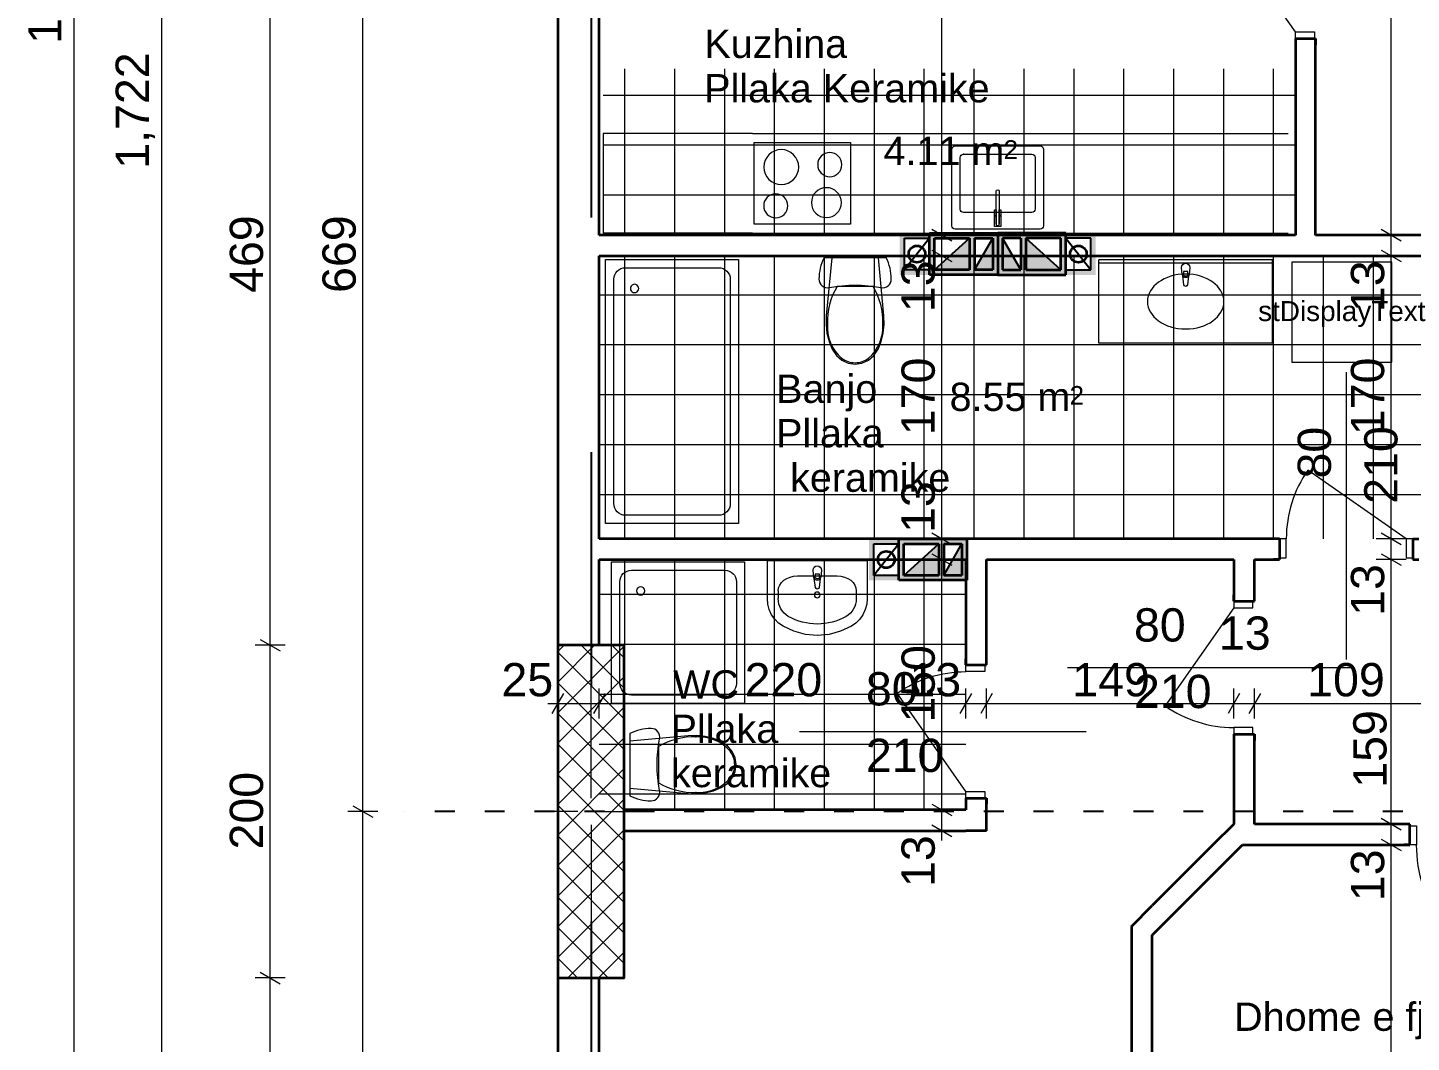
# Model space of a CAD drawing. Header units: centimetres. Extents: x 765 to 25620, y 224160 to 230516.
# Drawn here: x 765 to 1597, y 228572 to 229181 of the extents above; entities that cross this region are included whole.
import ezdxf
from ezdxf.enums import TextEntityAlignment as Align

# ---------------------------------------------------------------- set-up
doc = ezdxf.new("R2010")
doc.units = ezdxf.units.CM
doc.header["$MEASUREMENT"] = 0
doc.linetypes.add('ACAD_ISO03W100', pattern=[30, 12, -18])
doc.linetypes.add('Small Dashed', pattern=[282.222222, 141.111111, -141.111111])
for name, color, linetype, lineweight, true_color in [('0_Pen_No__1#1_Pen_No__8', 7, 'Continuous', 35, 0xa80f02), ('0_Pen_No__8', 7, 'Continuous', 35, 0xa80f02), ('2D Drafting - General_Pen_No__8', 7, 'Continuous', 35, 0xa80f02), ('A-COLS_Pen_No__97#1_Pen_No__81', 7, 'Continuous', 20, 0x6a6a6a), ('Annotation - Text_Pen_No__8', 7, 'Continuous', 35, 0xa80f02), ('ARCHICAD Doors_Pen_No__23', 7, 'Continuous', 20, 0xff6600), ('ARCHICAD Doors_Pen_No__3', 7, 'Continuous', 18, 0xff6600), ('Interior - Furniture _Pen_No__81', 7, 'Continuous', 20, 0x6a6a6a), ('Structural - Shear_Pen_No__58', 7, 'Continuous', 25, 0xdf0000)]:
    doc.layers.add(name, color=color, linetype=linetype, lineweight=lineweight, true_color=true_color)
for name, color, linetype, lineweight in [('0_Pen_No__101', 252, 'Continuous', 13), ('ARCHICAD Door Markers_Pen_No__1', 7, 'Continuous', 13), ('ARCHICAD Door Markers_Pen_No__7', 7, 'Continuous', 35), ('ARCHICAD Doors_Pen_No__27', 7, 'Continuous', 35), ('Structural - Bearing_Pen_No__20', 1, 'Continuous', 0), ('Structural - Bearing_Pen_No__21', 7, 'Continuous', 35), ('Structural - Bearing_Pen_No__27', 7, 'Continuous', 35)]:
    doc.layers.add(name, color=color, linetype=linetype, lineweight=lineweight)
for name, color, linetype in [('ARCHICAD Door Markers', 7, 'Continuous'), ('ARCHICAD Doors', 7, 'Continuous'), ('Dimensioning - General', 7, 'Continuous'), ('Structural - Bearing', 7, 'Continuous')]:
    doc.layers.add(name, color=color, linetype=linetype)
doc.styles.add('GENERATED_STYLE_1', font='arial.ttf')

# ---------------------------------------------------------------- blocks, each defined once
blk = doc.blocks.new('Door 22')
at = {"layer": 'ARCHICAD Doors_Pen_No__23', "color": 30, "linetype": 'Continuous', "lineweight": 20, "true_color": 0xff6600}
for p, q in [((-360, 0), (-400, 0)), ((-400, 0), (-400, -115)), ((-360, -115), (-360, 0)), ((400, 0), (360, 0)), ((360, 0), (360, -115)), ((400, -115), (400, 0)), ((-400, -115), (-360, -115)), ((360, -115), (400, -115))]:
    blk.add_line(p, q, dxfattribs=at)
at = {"layer": 'ARCHICAD Doors_Pen_No__27', "color": 7, "linetype": 'Continuous', "lineweight": 35}
for p, q in [((-400, 0), (-437, 0)), ((-400, 0), (-437, 0)), ((-400, 0), (-400, -115)), ((-400, 0), (-400, -115)), ((400, 0), (400, -115)), ((400, 0), (400, -115)), ((400, 0), (437, 0)), ((400, 0), (437, 0)), ((-400, -125), (-437, -125)), ((-400, -125), (-437, -125)), ((-400, -115), (-400, -125)), ((-400, -115), (-400, -125)), ((400, -115), (400, -125)), ((400, -115), (400, -125)), ((400, -125), (437, -125)), ((400, -125), (437, -125))]:
    blk.add_line(p, q, dxfattribs=at)
at = {"layer": 'ARCHICAD Doors_Pen_No__3', "color": 30, "linetype": 'Continuous', "lineweight": 18, "true_color": 0xff6600}
blk.add_line((360, 0), (-229.8, 413), dxfattribs=at)
blk.add_arc((360, 0), 720, 145, 180, dxfattribs=at)
blk = doc.blocks.new('D Marker 22_3')
at = {"layer": 'ARCHICAD Door Markers_Pen_No__1', "color": 7, "linetype": 'Continuous', "lineweight": 13}
blk.add_line((0, -1125), (0, 600), dxfattribs=at)
at = {"layer": 'ARCHICAD Door Markers_Pen_No__7', "color": 7, "lineweight": 35, "style": 'GENERATED_STYLE_1'}
for tag, p in [('AC_MarkerText_3', (-368.6, -204.4)), ('AC_MarkerText_2', (31.4, -356.2))]:
    blk.add_attdef(tag, text='', height=200, rotation=270, dxfattribs=at).set_placement(p, align=Align.BOTTOM_LEFT)
blk = doc.blocks.new('Door 22_7')
at = {"layer": 'ARCHICAD Doors_Pen_No__23', "color": 30, "linetype": 'Continuous', "lineweight": 20, "true_color": 0xff6600}
for p, q in [((-410, 0), (-450, 0)), ((-450, 0), (-450, -115)), ((-410, -115), (-410, 0)), ((450, 0), (410, 0)), ((410, 0), (410, -115)), ((450, -115), (450, 0)), ((-450, -115), (-410, -115)), ((410, -115), (450, -115))]:
    blk.add_line(p, q, dxfattribs=at)
at = {"layer": 'ARCHICAD Doors_Pen_No__27', "color": 7, "linetype": 'Continuous', "lineweight": 35}
for p, q in [((-450, 0), (-487, 0)), ((-450, 0), (-487, 0)), ((-450, 0), (-450, -115)), ((-450, 0), (-450, -115)), ((450, 0), (450, -115)), ((450, 0), (450, -115)), ((450, 0), (487, 0)), ((450, 0), (487, 0)), ((-450, -120), (-487, -120)), ((-450, -120), (-487, -120)), ((-450, -115), (-450, -120)), ((-450, -115), (-450, -120)), ((450, -115), (450, -120)), ((450, -115), (450, -120)), ((450, -120), (487, -120)), ((450, -120), (487, -120))]:
    blk.add_line(p, q, dxfattribs=at)
at = {"layer": 'ARCHICAD Doors_Pen_No__3', "color": 30, "linetype": 'Continuous', "lineweight": 18, "true_color": 0xff6600}
blk.add_line((410, 0), (-261.7, 470.3), dxfattribs=at)
blk.add_arc((410, 0), 820, 145, 180, dxfattribs=at)
blk = doc.blocks.new('Door 22_2')
at = {"layer": 'ARCHICAD Doors_Pen_No__23', "color": 30, "linetype": 'Continuous', "lineweight": 20, "true_color": 0xff6600}
for p, q in [((-410, 0), (-450, 0)), ((-450, 0), (-450, -115)), ((-410, -115), (-410, 0)), ((450, 0), (410, 0)), ((410, 0), (410, -115)), ((450, -115), (450, 0)), ((-450, -115), (-410, -115)), ((410, -115), (450, -115))]:
    blk.add_line(p, q, dxfattribs=at)
at = {"layer": 'ARCHICAD Doors_Pen_No__27', "color": 7, "linetype": 'Continuous', "lineweight": 35}
for p, q in [((-450, 0), (-487, 0)), ((-450, 0), (-487, 0)), ((-450, 0), (-450, -115)), ((-450, 0), (-450, -115)), ((450, 0), (450, -115)), ((450, 0), (450, -115)), ((450, 0), (487, 0)), ((450, 0), (487, 0)), ((-450, -125), (-487, -125)), ((-450, -125), (-487, -125)), ((-450, -115), (-450, -125)), ((-450, -115), (-450, -125)), ((450, -115), (450, -125)), ((450, -115), (450, -125)), ((450, -125), (487, -125)), ((450, -125), (487, -125))]:
    blk.add_line(p, q, dxfattribs=at)
at = {"layer": 'ARCHICAD Doors_Pen_No__3', "color": 30, "linetype": 'Continuous', "lineweight": 18, "true_color": 0xff6600}
blk.add_line((410, 0), (-261.7, 470.3), dxfattribs=at)
blk.add_arc((410, 0), 820, 145, 180, dxfattribs=at)
blk = doc.blocks.new('D Marker 22_2')
at = {"layer": 'ARCHICAD Door Markers_Pen_No__1', "color": 7, "linetype": 'Continuous', "lineweight": 13}
blk.add_line((0, 1000), (0, -725), dxfattribs=at)
at = {"layer": 'ARCHICAD Door Markers_Pen_No__7', "color": 7, "lineweight": 35, "style": 'GENERATED_STYLE_1'}
for tag, p in [('AC_MarkerText_3', (-368.6, 665.3)), ('AC_MarkerText_2', (31.4, 665.3))]:
    blk.add_attdef(tag, text='', height=200, rotation=270, dxfattribs=at).set_placement(p, align=Align.BOTTOM_LEFT)

msp = doc.modelspace()

# ---------------------------------------------------------------- hatches: boundary and pattern name
at = {"layer": 'A-COLS_Pen_No__97#1_Pen_No__81', "linetype": 'Continuous', "lineweight": 20, "true_color": 0x6a6a6a}
h = msp.add_hatch(color=251, dxfattribs=at)
h.paths.add_polyline_path([(1310.03, 229057.85), (1310.03, 229032.85), (1289.03, 229032.85), (1289.03, 229057.85)])
h.paths.add_polyline_path([(1307.03, 229054.85), (1292.03, 229054.85), (1292.03, 229035.85), (1307.03, 229035.85)], flags=0)
h = msp.add_hatch(color=251, dxfattribs=at)
h.paths.add_polyline_path([(1348.03, 229057.85), (1307.03, 229057.85), (1307.03, 229032.85), (1348.03, 229032.85)])
h.paths.add_polyline_path([(1334.03, 229054.85), (1345.03, 229054.85), (1345.03, 229035.85), (1334.03, 229035.85)], flags=0)
h.paths.add_polyline_path([(1331.03, 229054.85), (1331.03, 229035.85), (1310.03, 229035.85), (1310.03, 229054.85)], flags=0)
for points in [[(1331.03, 229054.85), (1331.03, 229035.85), (1310.03, 229035.85)], [(1334.03, 229035.85), (1345.03, 229035.85), (1345.03, 229054.85)], [(1362.03, 229035.85), (1351.03, 229035.85), (1351.03, 229054.85)], [(1365.03, 229054.85), (1365.03, 229035.85), (1386.03, 229035.85)], [(1312.58, 228871.31), (1312.58, 228852.31), (1291.58, 228852.31)], [(1315.58, 228852.31), (1326.58, 228852.31), (1326.58, 228871.31)]]:
    msp.add_hatch(color=251, dxfattribs=at).paths.add_polyline_path(points)
h = msp.add_hatch(color=251, dxfattribs=at)
h.paths.add_polyline_path([(1348.03, 229057.85), (1389.03, 229057.85), (1389.03, 229032.85), (1348.03, 229032.85)])
h.paths.add_polyline_path([(1362.03, 229054.85), (1351.03, 229054.85), (1351.03, 229035.85), (1362.03, 229035.85)], flags=0)
h.paths.add_polyline_path([(1365.03, 229054.85), (1365.03, 229035.85), (1386.03, 229035.85), (1386.03, 229054.85)], flags=0)
h = msp.add_hatch(color=251, dxfattribs=at)
h.paths.add_polyline_path([(1386.03, 229057.85), (1386.03, 229032.85), (1407.03, 229032.85), (1407.03, 229057.85)])
h.paths.add_polyline_path([(1389.03, 229054.85), (1404.03, 229054.85), (1404.03, 229035.85), (1389.03, 229035.85)], flags=0)
h = msp.add_hatch(color=251, dxfattribs=at)
h.paths.add_polyline_path([(1291.58, 228874.31), (1291.58, 228849.31), (1270.58, 228849.31), (1270.58, 228874.31)])
h.paths.add_polyline_path([(1288.58, 228871.31), (1273.58, 228871.31), (1273.58, 228852.31), (1288.58, 228852.31)], flags=0)
h = msp.add_hatch(color=251, dxfattribs=at)
h.paths.add_polyline_path([(1329.58, 228874.31), (1288.58, 228874.31), (1288.58, 228849.31), (1329.58, 228849.31)])
h.paths.add_polyline_path([(1315.58, 228871.31), (1326.58, 228871.31), (1326.58, 228852.31), (1315.58, 228852.31)], flags=0)
h.paths.add_polyline_path([(1312.58, 228871.31), (1312.58, 228852.31), (1291.58, 228852.31), (1291.58, 228871.31)], flags=0)
at = {"layer": 'Structural - Bearing', "linetype": 'Continuous', "lineweight": 0, "true_color": 0x000000}
h = msp.add_hatch(dxfattribs=at)
h.set_pattern_fill('CONCRETE_BLOCK', color=18, scale=0.1, style=0, pattern_type=2)
h.set_pattern_definition([(45, (1303.923, 207240.939), (-9.192388, 9.192388), []), (135, (1303.923, 207240.939), (9.192388, 9.192388), [])])
h.paths.add_polyline_path([(1083.56, 228610.34), (1123.56, 228610.34), (1123.56, 228810.34), (1083.56, 228810.34)])

# ---------------------------------------------------------------- linework, layer by layer
at = {"color": 0}
for p, q in [((1083.56, 229991.7), (1083.56, 228110.03)), ((1307.03, 229054.85), (1292.03, 229035.85)), ((1292.03, 229035.85), (1292.03, 229054.85)), ((1292.03, 229054.85), (1307.03, 229054.85)), ((1292.03, 229035.85), (1292.03, 229054.85)), ((1292.03, 229054.85), (1307.03, 229054.85)), ((1307.03, 229054.85), (1307.03, 229035.85)), ((1331.03, 229054.85), (1310.03, 229054.85)), ((1310.03, 229054.85), (1310.03, 229035.85)), ((1310.03, 229035.85), (1331.03, 229054.85)), ((1345.03, 229054.85), (1334.03, 229054.85)), ((1334.03, 229054.85), (1334.03, 229035.85)), ((1334.03, 229035.85), (1345.03, 229054.85)), ((1351.03, 229054.85), (1362.03, 229054.85)), ((1362.03, 229035.85), (1351.03, 229054.85)), ((1362.03, 229054.85), (1362.03, 229035.85)), ((1365.03, 229054.85), (1386.03, 229054.85)), ((1386.03, 229035.85), (1365.03, 229054.85)), ((1386.03, 229054.85), (1386.03, 229035.85)), ((1389.03, 229054.85), (1404.03, 229035.85)), ((1404.03, 229054.85), (1389.03, 229054.85)), ((1389.03, 229054.85), (1389.03, 229035.85)), ((1404.03, 229054.85), (1389.03, 229054.85)), ((1404.03, 229035.85), (1404.03, 229054.85)), ((1404.03, 229035.85), (1404.03, 229054.85)), ((1307.03, 229035.85), (1292.03, 229035.85)), ((1389.03, 229035.85), (1404.03, 229035.85)), ((1288.58, 228871.31), (1273.58, 228852.31)), ((1273.58, 228852.31), (1273.58, 228871.31)), ((1273.58, 228871.31), (1288.58, 228871.31)), ((1273.58, 228852.31), (1273.58, 228871.31)), ((1273.58, 228871.31), (1288.58, 228871.31)), ((1288.58, 228871.31), (1288.58, 228852.31)), ((1312.58, 228871.31), (1291.58, 228871.31)), ((1291.58, 228871.31), (1291.58, 228852.31)), ((1291.58, 228852.31), (1312.58, 228871.31)), ((1326.58, 228871.31), (1315.58, 228871.31)), ((1315.58, 228871.31), (1315.58, 228852.31)), ((1315.58, 228852.31), (1326.58, 228871.31)), ((1288.58, 228852.31), (1273.58, 228852.31))]:
    msp.add_line(p, q, dxfattribs=at)
at = {"color": 205, "linetype": 'ACAD_ISO03W100'}
msp.add_line((2041.65, 228710.34), (991.56, 228710.34), dxfattribs=at)
at = {"layer": '0_Pen_No__1#1_Pen_No__8', "color": 14, "linetype": 'Continuous', "lineweight": 35, "true_color": 0xa80f02}
for p, q in [((1307.03, 229032.85), (1307.03, 229057.85)), ((1307.03, 229057.85), (1348.03, 229057.85)), ((1310.03, 229035.85), (1310.03, 229054.85)), ((1310.03, 229054.85), (1331.03, 229054.85)), ((1331.03, 229054.85), (1331.03, 229035.85)), ((1334.03, 229054.85), (1334.03, 229035.85)), ((1334.03, 229054.85), (1345.03, 229054.85)), ((1345.03, 229054.85), (1345.03, 229035.85)), ((1348.03, 229057.85), (1348.03, 229032.85)), ((1389.03, 229057.85), (1348.03, 229057.85)), ((1348.03, 229057.85), (1348.03, 229032.85)), ((1351.03, 229054.85), (1351.03, 229035.85)), ((1362.03, 229054.85), (1351.03, 229054.85)), ((1362.03, 229054.85), (1362.03, 229035.85)), ((1365.03, 229054.85), (1365.03, 229035.85)), ((1386.03, 229054.85), (1365.03, 229054.85)), ((1386.03, 229035.85), (1386.03, 229054.85)), ((1389.03, 229032.85), (1389.03, 229057.85)), ((1348.03, 229032.85), (1307.03, 229032.85)), ((1331.03, 229035.85), (1310.03, 229035.85)), ((1345.03, 229035.85), (1334.03, 229035.85)), ((1348.03, 229032.85), (1389.03, 229032.85)), ((1351.03, 229035.85), (1362.03, 229035.85)), ((1365.03, 229035.85), (1386.03, 229035.85)), ((1288.58, 228849.31), (1288.58, 228874.31)), ((1288.58, 228874.31), (1329.58, 228874.31)), ((1291.58, 228852.31), (1291.58, 228871.31)), ((1291.58, 228871.31), (1312.58, 228871.31)), ((1312.58, 228871.31), (1312.58, 228852.31)), ((1315.58, 228871.31), (1315.58, 228852.31)), ((1315.58, 228871.31), (1326.58, 228871.31)), ((1326.58, 228871.31), (1326.58, 228852.31)), ((1329.58, 228874.31), (1329.58, 228849.31)), ((1329.58, 228849.31), (1288.58, 228849.31)), ((1312.58, 228852.31), (1291.58, 228852.31)), ((1326.58, 228852.31), (1315.58, 228852.31))]:
    msp.add_line(p, q, dxfattribs=at)
at = {"layer": '0_Pen_No__101', "color": 252, "linetype": 'Continuous', "lineweight": 13}
for p, q in [((1123.92, 229057.85), (1123.92, 229156.8)), ((1153.92, 229057.85), (1153.92, 229156.8)), ((1183.92, 229057.85), (1183.92, 229156.8)), ((1213.92, 229057.85), (1213.92, 229156.8)), ((1243.92, 229057.85), (1243.92, 229156.8)), ((1273.92, 229057.85), (1273.92, 229156.8)), ((1303.92, 229057.85), (1303.92, 229156.8)), ((1333.92, 229057.85), (1333.92, 229156.8)), ((1363.92, 229057.85), (1363.92, 229156.8)), ((1393.92, 229057.85), (1393.92, 229156.8)), ((1423.92, 229057.85), (1423.92, 229156.8)), ((1453.92, 229057.85), (1453.92, 229156.8)), ((1483.92, 229057.85), (1483.92, 229156.8)), ((1513.92, 229057.85), (1513.92, 229156.8)), ((1110.96, 229140.94), (1526.54, 229140.94)), ((1110.96, 229110.94), (1526.54, 229110.94)), ((1110.96, 229080.94), (1526.54, 229080.94)), ((1123.92, 228874.31), (1123.92, 229044.31)), ((1153.92, 228874.31), (1153.92, 229044.31)), ((1183.92, 228874.31), (1183.92, 229044.31)), ((1213.92, 228874.31), (1213.92, 229044.31)), ((1243.92, 228874.31), (1243.92, 229044.31)), ((1273.92, 228874.31), (1273.92, 229044.31)), ((1303.92, 228874.31), (1303.92, 229044.31)), ((1333.92, 228874.31), (1333.92, 229044.31)), ((1363.92, 228874.31), (1363.92, 229044.31)), ((1393.92, 228874.31), (1393.92, 229044.31)), ((1423.92, 228874.31), (1423.92, 229044.31)), ((1453.92, 228874.31), (1453.92, 229044.31)), ((1483.92, 228874.31), (1483.92, 229044.31)), ((1513.92, 228874.31), (1513.92, 229044.31)), ((1543.92, 228874.31), (1543.92, 229044.31)), ((1573.92, 228874.31), (1573.92, 229044.31)), ((1108.56, 229020.94), (1611.3, 229020.94)), ((1108.56, 228990.94), (1611.3, 228990.94)), ((1108.56, 228960.94), (1611.3, 228960.94)), ((1108.56, 228930.94), (1611.3, 228930.94)), ((1108.56, 228900.94), (1611.3, 228900.94)), ((1123.92, 228711.34), (1123.92, 228861.81)), ((1153.92, 228711.34), (1153.92, 228861.81)), ((1183.92, 228711.34), (1183.92, 228861.81)), ((1213.92, 228711.34), (1213.92, 228861.81)), ((1243.92, 228711.34), (1243.92, 228861.81)), ((1273.92, 228711.34), (1273.92, 228861.81)), ((1303.92, 228711.34), (1303.92, 228861.81)), ((1108.56, 228840.94), (1328.82, 228840.94)), ((1108.56, 228810.94), (1328.82, 228810.94)), ((1108.56, 228780.94), (1328.82, 228780.94)), ((1108.56, 228750.94), (1328.82, 228750.94)), ((1108.56, 228720.94), (1328.82, 228720.94))]:
    msp.add_line(p, q, dxfattribs=at)
at = {"layer": '2D Drafting - General_Pen_No__8', "color": 14, "linetype": 'Continuous', "lineweight": 35, "true_color": 0xa80f02}
for centre in [(1299.53, 229045.35), (1396.53, 229045.35), (1281.08, 228861.81)]:
    msp.add_circle(centre, 5, dxfattribs=at)
at = {"layer": 'Dimensioning - General', "color": 7, "linetype": 'Continuous', "lineweight": 13}
for p, q in [((792.92, 228270.03), (792.92, 230141.85)), ((845.5, 228270.03), (845.5, 229991.7)), ((1314.49, 229056.81), (1314.49, 229806.53)), ((966.39, 228710.34), (966.39, 229379.31)), ((1584.67, 229056.81), (1584.67, 229349.31)), ((910.69, 228810.34), (910.69, 229279.31)), ((1323.49, 229056.81), (1305.49, 229056.81)), ((1323.49, 229056.81), (1305.49, 229056.81)), ((1308.49, 229060.28), (1320.49, 229053.35)), ((1308.49, 229060.28), (1320.49, 229053.35)), ((1314.49, 229044.31), (1314.49, 229056.81)), ((1593.67, 229056.81), (1575.67, 229056.81)), ((1593.67, 229056.81), (1575.67, 229056.81)), ((1578.67, 229060.28), (1590.67, 229053.35)), ((1578.67, 229060.28), (1590.67, 229053.35)), ((1584.67, 229044.31), (1584.67, 229056.81)), ((1308.49, 229047.78), (1320.49, 229040.85)), ((1308.49, 229047.78), (1320.49, 229040.85)), ((1578.67, 229047.78), (1590.67, 229040.85)), ((1578.67, 229047.78), (1590.67, 229040.85)), ((1323.49, 229044.31), (1305.49, 229044.31)), ((1323.49, 229044.31), (1305.49, 229044.31)), ((1314.49, 228874.31), (1314.49, 229044.31)), ((1593.67, 229044.31), (1575.67, 229044.31)), ((1593.67, 229044.31), (1575.67, 229044.31)), ((1584.67, 228874.31), (1584.67, 229044.31)), ((1323.49, 228874.31), (1305.49, 228874.31)), ((1323.49, 228874.31), (1305.49, 228874.31)), ((1308.49, 228877.78), (1320.49, 228870.85)), ((1308.49, 228877.78), (1320.49, 228870.85)), ((1314.49, 228861.81), (1314.49, 228874.31)), ((1593.67, 228874.31), (1575.67, 228874.31)), ((1593.67, 228874.31), (1575.67, 228874.31)), ((1578.67, 228877.78), (1590.67, 228870.85)), ((1578.67, 228877.78), (1590.67, 228870.85)), ((1584.67, 228861.81), (1584.67, 228874.31)), ((1308.49, 228865.28), (1320.49, 228858.35)), ((1308.49, 228865.28), (1320.49, 228858.35)), ((1578.67, 228865.28), (1590.67, 228858.35)), ((1578.67, 228865.28), (1590.67, 228858.35)), ((1323.49, 228861.81), (1305.49, 228861.81)), ((1323.49, 228861.81), (1305.49, 228861.81)), ((1314.49, 228711.34), (1314.49, 228861.81)), ((1593.67, 228861.81), (1575.67, 228861.81)), ((1593.67, 228861.81), (1575.67, 228861.81)), ((1584.67, 228702.84), (1584.67, 228861.81)), ((904.69, 228813.8), (916.69, 228806.88)), ((904.69, 228813.8), (916.69, 228806.88)), ((919.69, 228810.34), (901.69, 228810.34)), ((919.69, 228810.34), (901.69, 228810.34)), ((910.69, 228610.34), (910.69, 228810.34)), ((1087.03, 228781.31), (1080.1, 228769.31)), ((1083.56, 228766.31), (1083.56, 228784.31)), ((1112.03, 228781.31), (1105.1, 228769.31)), ((1112.03, 228781.31), (1105.1, 228769.31)), ((1108.56, 228766.31), (1108.56, 228784.31)), ((1108.56, 228766.31), (1108.56, 228784.31)), ((1332.28, 228781.31), (1325.35, 228769.31)), ((1332.28, 228781.31), (1325.35, 228769.31)), ((1328.82, 228766.31), (1328.82, 228784.31)), ((1344.78, 228781.31), (1337.85, 228769.31)), ((1344.78, 228781.31), (1337.85, 228769.31)), ((1341.32, 228766.31), (1341.32, 228784.31)), ((1341.32, 228766.31), (1341.32, 228784.31)), ((1493.45, 228781.31), (1486.52, 228769.31)), ((1493.45, 228781.31), (1486.52, 228769.31)), ((1489.98, 228766.31), (1489.98, 228784.31)), ((1489.98, 228766.31), (1489.98, 228784.31)), ((1505.95, 228781.31), (1499.02, 228769.31)), ((1505.95, 228781.31), (1499.02, 228769.31)), ((1502.48, 228766.31), (1502.48, 228784.31)), ((1502.48, 228766.31), (1502.48, 228784.31)), ((1077.69, 228775.31), (1083.56, 228775.31)), ((1083.56, 228775.31), (1108.56, 228775.31)), ((1108.56, 228775.31), (1328.82, 228775.31)), ((1328.82, 228775.31), (1341.32, 228775.31)), ((1328.82, 228775.31), (1341.32, 228775.31)), ((1341.32, 228775.31), (1489.98, 228775.31)), ((1489.98, 228775.31), (1502.48, 228775.31)), ((1502.48, 228775.31), (1611.3, 228775.31)), ((960.39, 228713.8), (972.39, 228706.88)), ((960.39, 228713.8), (972.39, 228706.88)), ((1308.49, 228714.81), (1320.49, 228707.88)), ((1308.49, 228714.81), (1320.49, 228707.88)), ((975.39, 228710.34), (957.39, 228710.34)), ((975.39, 228710.34), (957.39, 228710.34)), ((966.39, 228282.53), (966.39, 228710.34)), ((1323.49, 228711.34), (1305.49, 228711.34)), ((1323.49, 228711.34), (1305.49, 228711.34)), ((1314.49, 228698.84), (1314.49, 228711.34)), ((1578.67, 228706.3), (1590.67, 228699.38)), ((1578.67, 228706.3), (1590.67, 228699.38)), ((1323.49, 228698.84), (1305.49, 228698.84)), ((1308.49, 228702.31), (1320.49, 228695.38)), ((1314.49, 228692.98), (1314.49, 228698.84)), ((1593.67, 228702.84), (1575.67, 228702.84)), ((1593.67, 228702.84), (1575.67, 228702.84)), ((1584.67, 228690.34), (1584.67, 228702.84)), ((1593.67, 228690.34), (1575.67, 228690.34)), ((1593.67, 228690.34), (1575.67, 228690.34)), ((1578.67, 228693.8), (1590.67, 228686.88)), ((1578.67, 228693.8), (1590.67, 228686.88)), ((1584.67, 228295.03), (1584.67, 228690.34)), ((904.69, 228613.8), (916.69, 228606.88)), ((904.69, 228613.8), (916.69, 228606.88)), ((919.69, 228610.34), (901.69, 228610.34)), ((919.69, 228610.34), (901.69, 228610.34)), ((910.69, 228330.03), (910.69, 228610.34))]:
    msp.add_line(p, q, dxfattribs=at)
at = {"layer": 'Interior - Furniture _Pen_No__81', "color": 251, "linetype": 'Continuous', "lineweight": 20, "true_color": 0x6a6a6a}
for p, q in [((1200.57, 229117.85), (1110.96, 229117.85)), ((1110.96, 229117.85), (1110.96, 229057.85)), ((1200.57, 229117.85), (1260.57, 229117.85)), ((1260.57, 229117.85), (1318.03, 229117.85)), ((1318.03, 229117.85), (1378.03, 229117.85)), ((1378.03, 229117.85), (1522.57, 229117.85)), ((1201.57, 229112.35), (1259.57, 229112.35)), ((1201.57, 229063.35), (1201.57, 229112.35)), ((1259.57, 229112.35), (1259.57, 229063.35)), ((1320.53, 229062.35), (1320.53, 229108.35)), ((1322.53, 229110.35), (1373.53, 229110.35)), ((1327.53, 229105.35), (1368.53, 229105.35)), ((1375.53, 229108.35), (1375.53, 229062.35)), ((1325.53, 229072.35), (1325.53, 229103.35)), ((1370.53, 229103.35), (1370.53, 229072.35)), ((1347.13, 229063.35), (1347.13, 229083.14)), ((1348.93, 229083.13), (1348.93, 229063.35)), ((1346.06, 229072.05), (1347.13, 229072.05)), ((1346.06, 229068.55), (1346.06, 229072.05)), ((1347.13, 229072.05), (1347.13, 229068.55)), ((1348.93, 229068.55), (1348.93, 229072.05)), ((1348.93, 229072.05), (1350, 229072.05)), ((1350, 229072.05), (1350, 229068.55)), ((1259.57, 229063.35), (1201.57, 229063.35)), ((1368.53, 229070.35), (1327.53, 229070.35)), ((1346.03, 229068.45), (1347.13, 229068.45)), ((1346.03, 229061.95), (1346.03, 229068.45)), ((1347.13, 229068.55), (1346.06, 229068.55)), ((1347.13, 229068.45), (1347.13, 229063.35)), ((1350, 229068.55), (1348.93, 229068.55)), ((1348.93, 229063.35), (1348.93, 229068.45)), ((1348.93, 229068.45), (1350.02, 229068.45)), ((1350.02, 229068.45), (1350.02, 229061.95)), ((1200.57, 229057.85), (1110.96, 229057.85)), ((1200.57, 229057.85), (1260.57, 229057.85)), ((1260.57, 229057.85), (1318.03, 229057.85)), ((1318.03, 229057.85), (1378.03, 229057.85)), ((1373.53, 229060.35), (1322.53, 229060.35)), ((1350.02, 229061.95), (1346.03, 229061.95)), ((1378.03, 229057.85), (1522.57, 229057.85)), ((1112.27, 229042.2), (1192.27, 229042.2)), ((1112.27, 228883.42), (1112.27, 229042.2)), ((1192.27, 229042.2), (1192.27, 228883.42)), ((1241.81, 229038.58), (1241.37, 229036.97)), ((1242.34, 229040.16), (1241.81, 229038.58)), ((1242.96, 229041.7), (1242.34, 229040.16)), ((1243.67, 229043.21), (1242.96, 229041.7)), ((1281.02, 229043.21), (1243.67, 229043.21)), ((1248.25, 229043.21), (1245.01, 229008.17)), ((1276.44, 229043.21), (1248.25, 229043.21)), ((1279.68, 229008.17), (1276.44, 229043.21)), ((1281.73, 229041.7), (1281.02, 229043.21)), ((1282.35, 229040.16), (1281.73, 229041.7)), ((1282.88, 229038.58), (1282.35, 229040.16)), ((1283.32, 229036.97), (1282.88, 229038.58)), ((1513.21, 229041.86), (1408.91, 229041.86)), ((1408.91, 228991.86), (1408.91, 229041.86)), ((1513.21, 229039.86), (1408.91, 229039.86)), ((1513.21, 228991.86), (1513.21, 229041.86)), ((1524.92, 229040.43), (1524.92, 228980.43)), ((1584.92, 229040.43), (1524.92, 229040.43)), ((1584.92, 228980.43), (1584.92, 229040.43)), ((1117.27, 228895.42), (1117.27, 229030.2)), ((1124.27, 229037.2), (1180.27, 229037.2)), ((1187.27, 229030.2), (1187.27, 228895.42)), ((1240.64, 229032.03), (1240.59, 229030.36)), ((1240.59, 229030.36), (1240.72, 229029.21)), ((1240.79, 229033.69), (1240.64, 229032.03)), ((1241.03, 229035.34), (1240.79, 229033.69)), ((1241.37, 229036.97), (1241.03, 229035.34)), ((1283.66, 229035.34), (1283.32, 229036.97)), ((1283.9, 229033.69), (1283.66, 229035.34)), ((1284.05, 229032.03), (1283.9, 229033.69)), ((1283.97, 229029.21), (1284.09, 229030.36)), ((1284.09, 229030.36), (1284.05, 229032.03)), ((1458.96, 229033.17), (1458.56, 229037.36)), ((1459.95, 229026.92), (1459.29, 229032.21)), ((1459.7, 229034.87), (1459.7, 229033.38)), ((1462.42, 229034.87), (1459.7, 229034.87)), ((1462.83, 229032.21), (1462.17, 229026.92)), ((1462.42, 229033.38), (1462.42, 229034.87)), ((1463.56, 229037.36), (1463.16, 229033.17)), ((1240.72, 229029.21), (1241.1, 229028.11)), ((1241.1, 229028.11), (1241.71, 229027.13)), ((1241.71, 229027.13), (1242.52, 229026.3)), ((1242.52, 229026.3), (1243.5, 229025.67)), ((1243.5, 229025.67), (1244.59, 229025.27)), ((1244.59, 229025.27), (1245.74, 229025.11)), ((1245.74, 229025.11), (1246.89, 229025.22)), ((1246.89, 229025.22), (1250.72, 229025.9)), ((1250.72, 229025.9), (1254.58, 229026.38)), ((1262.34, 229025.91), (1251.45, 229025.91)), ((1254.58, 229026.38), (1258.46, 229026.67)), ((1258.46, 229026.67), (1262.34, 229026.77)), ((1262.34, 229026.77), (1266.23, 229026.67)), ((1273.24, 229025.91), (1262.34, 229025.91)), ((1266.23, 229026.67), (1270.11, 229026.38)), ((1270.11, 229026.38), (1273.97, 229025.9)), ((1273.97, 229025.9), (1277.79, 229025.22)), ((1277.79, 229025.22), (1278.95, 229025.11)), ((1278.95, 229025.11), (1280.1, 229025.27)), ((1280.1, 229025.27), (1281.19, 229025.67)), ((1281.19, 229025.67), (1282.17, 229026.3)), ((1282.17, 229026.3), (1282.98, 229027.13)), ((1282.98, 229027.13), (1283.59, 229028.11)), ((1283.59, 229028.11), (1283.97, 229029.21)), ((1245.01, 229008.17), (1244.85, 229003)), ((1279.84, 229003), (1279.68, 229008.17)), ((1244.85, 229003), (1245.4, 228997.87)), ((1245.4, 228997.87), (1246.64, 228992.89)), ((1278.05, 228992.89), (1279.29, 228997.87)), ((1279.29, 228997.87), (1279.84, 229003)), ((1246.64, 228992.89), (1248.54, 228988.2)), ((1248.54, 228988.2), (1251.1, 228984.48)), ((1273.58, 228984.48), (1276.14, 228988.2)), ((1276.14, 228988.2), (1278.05, 228992.89)), ((1513.21, 228991.86), (1408.91, 228991.86)), ((1251.1, 228984.48), (1254.41, 228981.63)), ((1254.41, 228981.63), (1258.24, 228979.83)), ((1258.24, 228979.83), (1262.34, 228979.21)), ((1262.34, 228980.08), (1262.34, 228980.08)), ((1262.34, 228979.21), (1266.45, 228979.83)), ((1266.45, 228979.83), (1270.28, 228981.63)), ((1270.28, 228981.63), (1273.58, 228984.48)), ((1270.45, 228982.76), (1270.45, 228982.76)), ((1524.92, 228980.43), (1584.92, 228980.43)), ((1180.27, 228888.42), (1124.27, 228888.42)), ((1192.27, 228883.42), (1112.27, 228883.42)), ((1115.93, 228860.43), (1195.93, 228860.43)), ((1115.93, 228775.31), (1115.93, 228860.43)), ((1127.93, 228855.43), (1183.93, 228855.43)), ((1195.93, 228860.43), (1195.93, 228775.31)), ((1209.58, 228838.32), (1209.58, 228861.23)), ((1209.58, 228861.23), (1269.58, 228861.23)), ((1237.48, 228851.3), (1237.08, 228855.5)), ((1242.08, 228855.5), (1241.68, 228851.3)), ((1269.58, 228861.23), (1269.58, 228838.32)), ((1120.93, 228787.31), (1120.93, 228848.43)), ((1190.93, 228848.43), (1190.93, 228787.31)), ((1227.7, 228852), (1251.46, 228852)), ((1238.47, 228845.06), (1237.81, 228850.35)), ((1238.22, 228853.01), (1238.22, 228851.52)), ((1240.94, 228853.01), (1238.22, 228853.01)), ((1241.35, 228850.35), (1240.69, 228845.06)), ((1240.94, 228851.52), (1240.94, 228853.01)), ((1209.87, 228834.95), (1209.58, 228838.32)), ((1216.1, 228842.9), (1216.1, 228838.32)), ((1263.06, 228842.9), (1263.06, 228838.32)), ((1269.58, 228838.32), (1269.29, 228834.95)), ((1210.73, 228831.68), (1209.87, 228834.95)), ((1212.13, 228828.63), (1210.73, 228831.68)), ((1268.43, 228831.68), (1267.03, 228828.63)), ((1269.29, 228834.95), (1268.43, 228831.68)), ((1214.03, 228825.89), (1212.13, 228828.63)), ((1216.37, 228823.54), (1214.03, 228825.89)), ((1219.06, 228821.67), (1216.37, 228823.54)), ((1225.58, 228818.68), (1219.06, 228821.67)), ((1260.1, 228821.67), (1253.58, 228818.68)), ((1262.8, 228823.54), (1260.1, 228821.67)), ((1265.13, 228825.89), (1262.8, 228823.54)), ((1267.03, 228828.63), (1265.13, 228825.89)), ((1232.49, 228816.85), (1225.58, 228818.68)), ((1239.58, 228816.23), (1232.49, 228816.85)), ((1246.68, 228816.85), (1239.58, 228816.23)), ((1253.58, 228818.68), (1246.68, 228816.85)), ((1183.93, 228780.31), (1127.93, 228780.31)), ((1195.93, 228775.31), (1115.93, 228775.31)), ((1128.35, 228757.92), (1126.84, 228757.21)), ((1126.84, 228757.21), (1126.84, 228719.86)), ((1161.88, 228755.87), (1126.84, 228752.63)), ((1129.89, 228758.54), (1128.35, 228757.92)), ((1131.47, 228759.07), (1129.89, 228758.54)), ((1133.08, 228759.5), (1131.47, 228759.07)), ((1134.71, 228759.84), (1133.08, 228759.5)), ((1136.36, 228760.09), (1134.71, 228759.84)), ((1138.02, 228760.23), (1136.36, 228760.09)), ((1139.69, 228760.28), (1138.02, 228760.23)), ((1140.84, 228760.15), (1139.69, 228760.28)), ((1141.94, 228759.78), (1140.84, 228760.15)), ((1142.92, 228759.17), (1141.94, 228759.78)), ((1143.75, 228758.35), (1142.92, 228759.17)), ((1144.38, 228757.38), (1143.75, 228758.35)), ((1144.79, 228756.29), (1144.38, 228757.38)), ((1144.94, 228755.14), (1144.79, 228756.29)), ((1144.83, 228753.98), (1144.94, 228755.14)), ((1167.05, 228756.02), (1161.88, 228755.87)), ((1172.18, 228755.47), (1167.05, 228756.02)), ((1177.16, 228754.23), (1172.18, 228755.47)), ((1126.84, 228752.63), (1126.84, 228724.44)), ((1143.67, 228746.3), (1144.16, 228750.15)), ((1144.14, 228749.43), (1144.14, 228738.53)), ((1144.16, 228750.15), (1144.83, 228753.98)), ((1181.85, 228752.33), (1177.16, 228754.23)), ((1185.57, 228749.77), (1181.85, 228752.33)), ((1188.42, 228746.47), (1185.57, 228749.77)), ((1187.29, 228746.64), (1187.29, 228746.64)), ((1190.22, 228742.64), (1188.42, 228746.47)), ((1143.28, 228738.53), (1143.38, 228742.42)), ((1143.38, 228734.65), (1143.28, 228738.53)), ((1143.38, 228742.42), (1143.67, 228746.3)), ((1144.14, 228738.53), (1144.14, 228727.64)), ((1189.98, 228738.53), (1189.98, 228738.53)), ((1190.84, 228738.53), (1190.22, 228742.64)), ((1190.22, 228734.43), (1190.84, 228738.53)), ((1143.67, 228730.77), (1143.38, 228734.65)), ((1144.16, 228726.91), (1143.67, 228730.77)), ((1185.57, 228727.29), (1188.42, 228730.6)), ((1188.42, 228730.6), (1190.22, 228734.43)), ((1126.84, 228724.44), (1161.88, 228721.2)), ((1144.83, 228723.08), (1144.16, 228726.91)), ((1144.79, 228720.78), (1144.94, 228721.93)), ((1144.94, 228721.93), (1144.83, 228723.08)), ((1167.05, 228721.04), (1172.18, 228721.59)), ((1172.18, 228721.59), (1177.16, 228722.83)), ((1177.16, 228722.83), (1181.85, 228724.73)), ((1181.85, 228724.73), (1185.57, 228727.29)), ((1126.84, 228719.86), (1128.35, 228719.15)), ((1128.35, 228719.15), (1129.89, 228718.53)), ((1129.89, 228718.53), (1131.47, 228718)), ((1131.47, 228718), (1133.08, 228717.56)), ((1133.08, 228717.56), (1134.71, 228717.22)), ((1134.71, 228717.22), (1136.36, 228716.98)), ((1136.36, 228716.98), (1138.02, 228716.83)), ((1138.02, 228716.83), (1139.69, 228716.78)), ((1139.69, 228716.78), (1140.84, 228716.91)), ((1140.84, 228716.91), (1141.94, 228717.29)), ((1141.94, 228717.29), (1142.92, 228717.9)), ((1142.92, 228717.9), (1143.75, 228718.71)), ((1143.75, 228718.71), (1144.38, 228719.69)), ((1144.38, 228719.69), (1144.79, 228720.78)), ((1161.88, 228721.2), (1167.05, 228721.04))]:
    msp.add_line(p, q, dxfattribs=at)
at = {"layer": 'Interior - Furniture _Pen_No__81', "color": 251, "linetype": 'Continuous', "lineweight": 20, "true_color": 0x6a6a6a, "extrusion": (0, 0, -1)}
for centre, major_axis, ratio, start_param, end_param in [((1217.92, 229097.65), (-7.42, 7.42), 1, 2.356194490192217, 8.639379797371804), ((1247.1, 229099.12), (-5.13, 5.13), 1, 2.356194490192032, 8.639379797371618), ((1322.53, 229108.35), (1.41, 1.41), 1, 3.926991, 5.497787), ((1327.53, 229103.35), (1.41, 1.41), 1, 3.926991, 5.497787), ((1368.53, 229103.35), (-1.41, 1.41), 1, 0.785398, 2.356194), ((1373.53, 229108.35), (-1.41, 1.41), 1, 0.785398, 2.356194), ((1214.62, 229074.37), (-5.13, 5.13), 1, 2.356194490192032, 8.639379797371618), ((1245.07, 229076.28), (6.36, 6.36), 1, 0.785398, 7.068583), ((1348.03, 229083.13), (0.636, 0.636), 1, 3.929561, 7.071153), ((1327.53, 229072.35), (-1.41, 1.41), 1, 3.926991, 5.497787), ((1368.53, 229072.35), (1.41, 1.41), 1, 0.785398, 2.356194), ((1348.03, 229063.35), (0.636, 0.636), 1, 0.785398, 3.926991), ((1348.03, 229063.35), (0.636, 0.636), 1, 0.785398, 3.926991), ((1322.53, 229062.35), (-1.41, 1.41), 1, 3.926991, 5.497787), ((1373.53, 229062.35), (1.41, 1.41), 1, 0.785398, 2.356194), ((1461.06, 229037.36), (1.77, 1.77), 1, 3.926991, 7.068583), ((1124.27, 229030.2), (-4.95, 4.95), 1, 5.497787, 7.068583), ((1180.27, 229030.2), (4.95, 4.95), 1, -0.785398, 0.785398), ((1461.06, 229033.36), (-1.49, 1.49), 1, 4.925825, 5.40756), ((1461.06, 229033.36), (-1.49, 1.49), 1, 2.928157, 4.925825), ((1461.06, 229033.38), (-0.962, 0.962), 1, 2.356194, 5.497787), ((1461.06, 229033.36), (-1.49, 1.49), 1, 2.446421, 2.928157), ((1129.77, 229024.7), (1.77, 1.77), 1, 2.356194490192169, 8.639379797371756), ((1461.06, 229027.06), (0.791, 0.791), 1, 0.909996, 3.802393), ((1124.27, 228895.42), (4.95, 4.95), 1, 2.356194, 3.926991), ((1180.27, 228895.42), (-4.95, 4.95), 1, 2.356194, 3.926991), ((1127.93, 228848.43), (-4.95, 4.95), 1, 5.497787, 7.068583), ((1183.93, 228848.43), (4.95, 4.95), 1, -0.785398, 0.785398), ((1239.58, 228855.5), (1.77, 1.77), 1, 3.926991, 7.068583), ((1227.71, 228842.9), (-11.61, 0), 0.783646, 0, 1.570796), ((1239.58, 228851.49), (1.49, 1.49), 1, 3.355029, 3.836764), ((1239.58, 228851.49), (-1.49, 1.49), 1, 2.928157, 4.925825), ((1239.58, 228851.52), (-0.962, 0.962), 1, 2.356194, 5.497787), ((1239.58, 228851.49), (1.49, 1.49), 1, 0.875625, 1.35736), ((1251.45, 228842.9), (11.61, 0), 0.783646, -1.570796, 0), ((1133.43, 228842.93), (-1.77, 1.77), 1, 3.926991, 10.210176), ((1227.7, 228838.32), (0, 12.12), 0.956522, 3.638567, 4.712389), ((1239.58, 228840.52), (-1.24, 1.24), 1, 5.497787, 11.780972), ((1239.58, 228845.2), (0.791, 0.791), 1, 0.909996, 3.802393), ((1251.47, 228838.32), (0, 12.12), 0.956522, 1.570796, 2.644618), ((1239.58, 228861.23), (0, 38.18), 0.956522, 2.644618, 3.638567), ((1127.93, 228787.31), (4.95, 4.95), 1, 2.356194, 3.926991), ((1183.93, 228787.31), (-4.95, 4.95), 1, 2.356194, 3.926991)]:
    msp.add_ellipse(centre, major_axis=major_axis, ratio=ratio, start_param=start_param, end_param=end_param, dxfattribs=at)
msp.add_ellipse((1461.06, 229016.86), major_axis=(-23, 0), ratio=0.717391, dxfattribs=at)
at = {"layer": 'Interior - Furniture _Pen_No__81', "color": 251, "linetype": 'Continuous', "lineweight": 20, "true_color": 0x6a6a6a}
for centre, major_axis, start_param, end_param in [((1288.15, 229004.42), (0, 42.55), 1.041392, 1.594412), ((1236.54, 229004.42), (0, 42.55), 4.688773, 5.241794), ((1271.29, 229001.98), (0, 25.71), 1.515065, 2.415654), ((1253.4, 229001.98), (0, 25.71), 3.867532, 4.76812), ((1262.43, 228993.94), (0, 13.86), 2.509088, 3.135732), ((1262.26, 228993.94), (0, 13.86), 3.147454, 3.774097), ((1165.63, 228712.72), (42.55, 0), 1.547181, 2.100201), ((1168.07, 228729.59), (-25.71, 0), 3.867532, 4.76812), ((1176.11, 228738.45), (-13.86, 0), 3.147454, 3.774097), ((1176.11, 228738.61), (13.86, 0), -0.632505, -0.005861), ((1168.07, 228747.48), (-25.71, 0), 1.515065, 2.415654), ((1165.63, 228764.34), (-42.55, 0), 1.041392, 1.594412)]:
    msp.add_ellipse(centre, major_axis=major_axis, ratio=0.999377, start_param=start_param, end_param=end_param, dxfattribs=at)
for p in [(1327.53, 229105.35), (1273.24, 229025.91), (1245.64, 229003.41), (1279.05, 229003.41), (1254.24, 228982.76), (1166.64, 228755.24), (1144.14, 228749.43), (1187.29, 228730.42), (1166.64, 228721.83)]:
    msp.add_point(p, dxfattribs=at)
at = {"layer": 'Structural - Bearing_Pen_No__20', "color": 1, "linetype": 'Continuous', "lineweight": 0}
for p, q in [((1103.56, 228718.34), (1103.56, 228818.34)), ((1095.56, 228710.34), (1075.56, 228710.34)), ((1111.56, 228710.34), (1131.56, 228710.34)), ((1103.56, 228702.34), (1103.56, 228602.34))]:
    msp.add_line(p, q, dxfattribs=at)
msp.add_point((1103.56, 228710.34), dxfattribs=at)
at = {"layer": 'Structural - Bearing_Pen_No__21', "color": 7, "linetype": 'Continuous', "lineweight": 35, "flags": 128}
msp.add_lwpolyline([(1083.56, 228610.34), (1123.56, 228610.34), (1123.56, 228810.34), (1083.56, 228810.34)], close=True, dxfattribs=at)
at = {"layer": 'Structural - Bearing_Pen_No__27', "color": 7, "linetype": 'Continuous', "lineweight": 35}
for p, q in [((1527.04, 229174.88), (1527.04, 229171.18)), ((1527.04, 229174.88), (1538.54, 229174.88)), ((1538.54, 229174.88), (1539.04, 229174.88)), ((1539.04, 229174.88), (1539.04, 229171.18)), ((1517.53, 228874.31), (1513.83, 228874.31)), ((1517.53, 228874.31), (1517.53, 228862.81)), ((1517.53, 228861.81), (1513.83, 228861.81)), ((1517.53, 228862.81), (1517.53, 228861.81)), ((1489.98, 228836.85), (1489.98, 228840.55)), ((1502.48, 228836.85), (1502.48, 228840.55)), ((1489.98, 228836.85), (1501.48, 228836.85)), ((1501.48, 228836.85), (1502.48, 228836.85)), ((1328.82, 228798.45), (1328.82, 228802.15)), ((1328.82, 228798.45), (1340.32, 228798.45)), ((1340.32, 228798.45), (1341.32, 228798.45)), ((1341.32, 228798.45), (1341.32, 228802.15)), ((1489.98, 228756.85), (1489.98, 228753.15)), ((1489.98, 228756.85), (1501.48, 228756.85)), ((1501.48, 228756.85), (1502.48, 228756.85)), ((1502.48, 228756.85), (1502.48, 228753.15)), ((1328.82, 228718.45), (1328.82, 228714.75)), ((1328.82, 228718.45), (1340.32, 228718.45)), ((1340.32, 228718.45), (1341.32, 228718.45)), ((1341.32, 228718.45), (1341.32, 228714.75)), ((1595.88, 228702.84), (1592.18, 228702.84)), ((1595.88, 228701.84), (1595.88, 228702.84)), ((1595.88, 228690.34), (1595.88, 228701.84)), ((1595.88, 228690.34), (1592.18, 228690.34))]:
    msp.add_line(p, q, dxfattribs=at)
at = {"layer": 'Structural - Bearing_Pen_No__27', "color": 7, "linetype": 'Continuous', "lineweight": 35, "flags": 128}
for points in [[(1083.56, 229279.31), (1083.56, 228810.34)], [(1108.56, 229056.81), (1108.56, 229279.31)], [(1527.04, 229174.88), (1527.04, 229056.81)], [(1539.04, 229056.81), (1539.04, 229174.88)], [(1527.04, 229056.81), (1108.56, 229056.81)], [(1623.8, 229056.81), (1539.04, 229056.81)], [(1108.56, 228874.31), (1108.56, 229044.31)], [(1108.56, 229044.31), (1611.3, 229044.31)], [(1517.53, 228874.31), (1108.56, 228874.31)], [(1108.56, 228810.34), (1108.56, 228861.81)], [(1108.56, 228861.81), (1328.82, 228861.81)], [(1328.82, 228861.81), (1328.82, 228798.45)], [(1341.32, 228798.45), (1341.32, 228861.81)], [(1341.32, 228861.81), (1489.98, 228861.81)], [(1489.98, 228861.81), (1489.98, 228836.85)], [(1502.48, 228836.85), (1502.48, 228861.81)], [(1502.48, 228861.81), (1517.53, 228861.81)], [(1489.98, 228756.85), (1489.98, 228702.84)], [(1502.48, 228702.84), (1502.48, 228756.85)], [(1328.82, 228718.45), (1328.82, 228711.34)], [(1341.32, 228698.84), (1341.32, 228718.45)], [(1328.82, 228711.34), (1123.56, 228711.34)], [(1123.56, 228698.84), (1328.82, 228698.84)], [(1341.32, 228698.84), (1328.82, 228698.84)], [(1489.98, 228702.84), (1477.48, 228690.34)], [(1595.88, 228702.84), (1502.48, 228702.84)], [(1477.48, 228690.34), (1440.94, 228653.8)], [(1440.94, 228636.12), (1495.16, 228690.34)], [(1495.16, 228690.34), (1595.88, 228690.34)], [(1428.44, 228641.3), (1440.94, 228653.8)], [(1428.44, 228641.3), (1428.44, 228295.03)], [(1440.94, 228295.03), (1440.94, 228636.12)], [(1083.56, 228610.34), (1083.56, 228330.03)], [(1108.56, 228330.03), (1108.56, 228610.34)]]:
    msp.add_lwpolyline(points, dxfattribs=at)
at = {"layer": 'Structural - Shear_Pen_No__58', "color": 12, "linetype": 'Small Dashed', "lineweight": 25, "true_color": 0xdf0000}
msp.add_line((1103.56, 229208.47), (1103.56, 228177.21), dxfattribs=at)

# ---------------------------------------------------------------- block references
at = {"layer": 'ARCHICAD Door Markers', "color": 7, "lineweight": 13}
ref = msp.add_blockref('D Marker 22_2', (1557.53, 228874.31), dxfattribs=dict(at, xscale=0.1, yscale=0.1, zscale=0.1))
ref.add_attrib('AC_MarkerText_2', '80', dxfattribs={"layer": 'ARCHICAD Door Markers_Pen_No__7', "color": 7, "lineweight": 35, "height": 20, "rotation": 90, "style": 'GENERATED_STYLE_1'}).set_placement((1554.39, 228910.49), align=Align.BOTTOM_LEFT)
ref.add_attrib('AC_MarkerText_3', '210', dxfattribs={"layer": 'ARCHICAD Door Markers_Pen_No__7', "color": 7, "lineweight": 35, "height": 20, "rotation": 90, "style": 'GENERATED_STYLE_1'}).set_placement((1594.39, 228895.31), align=Align.BOTTOM_LEFT)
ref = msp.add_blockref('D Marker 22_3', (1502.48, 228796.85), dxfattribs=dict(at, xscale=0.1, yscale=0.1, zscale=0.1, rotation=270))
ref.add_attrib('AC_MarkerText_2', '80', dxfattribs={"layer": 'ARCHICAD Door Markers_Pen_No__7', "color": 7, "lineweight": 35, "height": 20, "style": 'GENERATED_STYLE_1'}).set_placement((1429.98, 228806.52), align=Align.BOTTOM_LEFT)
ref.add_attrib('AC_MarkerText_3', '210', dxfattribs={"layer": 'ARCHICAD Door Markers_Pen_No__7', "color": 7, "lineweight": 35, "height": 20, "style": 'GENERATED_STYLE_1'}).set_placement((1429.98, 228766.52), align=Align.BOTTOM_LEFT)
ref = msp.add_blockref('D Marker 22_3', (1341.32, 228758.45), dxfattribs=dict(at, xscale=0.1, yscale=0.1, zscale=0.1, rotation=270))
ref.add_attrib('AC_MarkerText_2', '80', dxfattribs={"layer": 'ARCHICAD Door Markers_Pen_No__7', "color": 7, "lineweight": 35, "height": 20, "style": 'GENERATED_STYLE_1'}).set_placement((1268.82, 228768.12), align=Align.BOTTOM_LEFT)
ref.add_attrib('AC_MarkerText_3', '210', dxfattribs={"layer": 'ARCHICAD Door Markers_Pen_No__7', "color": 7, "lineweight": 35, "height": 20, "style": 'GENERATED_STYLE_1'}).set_placement((1268.82, 228728.12), align=Align.BOTTOM_LEFT)
at = {"layer": 'ARCHICAD Doors', "color": 7, "linetype": 'Continuous', "lineweight": 13, "yscale": 0.1, "zscale": 100}
for name, p, xscale, rotation in [('Door 22_7', (1527.04, 229219.88), -0.1, 90), ('Door 22', (1489.98, 228796.85), 0.1, 90), ('Door 22', (1328.82, 228758.45), -0.1, 90), ('Door 22_2', (1640.88, 228690.34), -0.1, 180)]:
    msp.add_blockref(name, p, dxfattribs=dict(at, xscale=xscale, rotation=rotation))
at = {"layer": 'ARCHICAD Doors', "color": 7, "linetype": 'Continuous', "lineweight": 13, "xscale": 0.1, "yscale": 0.1, "zscale": 100}
msp.add_blockref('Door 22', (1557.53, 228874.31), dxfattribs=at)

# ---------------------------------------------------------------- texts
at = {"layer": '0_Pen_No__8', "color": 14, "true_color": 0xa80f02, "style": 'GENERATED_STYLE_1'}
for s, height, p in [('4.11 m', 17, (1279.45, 229098.84)), ('2', 11.22, (1351.6, 229102.58)), ('8.55 m', 17, (1319.12, 228951.1)), ('2', 11.22, (1391.26, 228954.85))]:
    msp.add_text(s, height=height, dxfattribs=at).set_placement(p)
at = {"layer": 'Annotation - Text_Pen_No__8', "color": 14, "true_color": 0xa80f02, "style": 'GENERATED_STYLE_1'}
for s, p in [('Kuzhina', (1171.71, 229163.26)), ('Pllaka Keramike', (1171.62, 229136.55)), ('Banjo', (1214.91, 228955.93)), ('Pllaka', (1214.81, 228929.22)), (' keramike', (1216.65, 228902.51)), ('WC', (1152.95, 228778.27)), ('Pllaka', (1151.41, 228751.56)), ('keramike', (1151.66, 228724.99)), ('Dhome e fjetjes', (1490.23, 228578.56))]:
    msp.add_text(s, height=17, dxfattribs=at).set_placement(p)
at = {"layer": 'Dimensioning - General', "color": 7, "lineweight": 13, "char_height": 20, "attachment_point": 7, "rotation": 90, "style": 'GENERATED_STYLE_1'}
for s, insert in [('\\A1;1,872', (788.92, 229171.75)), ('\\A1;1,722', (841.5, 229096.67)), ('\\A1;469', (906.69, 229022.06)), ('\\A1;669', (962.39, 229022.06)), ('\\A1;13', (1310.49, 229010.49)), ('\\A1;13', (1580.67, 229010.49)), ('\\A1;170', (1310.49, 228936.55)), ('\\A1;170', (1580.67, 228936.55)), ('\\A1;13', (1310.49, 228877.78)), ('\\A1;13', (1580.67, 228827.99)), ('\\A1;150', (1310.49, 228763.81)), ('\\A1;159', (1582.07, 228724.68)), ('\\A1;200', (906.69, 228687.57)), ('\\A1;13', (1310.49, 228665.02)), ('\\A1;13', (1580.67, 228656.52))]:
    msp.add_mtext(s, dxfattribs=dict(at, insert=insert))
at = {"layer": 'Dimensioning - General', "color": 7, "lineweight": 13, "char_height": 20, "attachment_point": 7, "style": 'GENERATED_STYLE_1'}
for s, insert in [('\\A1;13', (1481.06, 228807.31)), ('\\A1;25', (1049.74, 228779.31)), ('\\A1;220', (1195.92, 228779.31)), ('\\A1;13', (1295, 228779.31)), ('\\A1;149', (1392.89, 228779.31)), ('\\A1;109', (1534.13, 228779.31))]:
    msp.add_mtext(s, dxfattribs=dict(at, insert=insert))
at = {"layer": 'Interior - Furniture _Pen_No__81', "color": 251, "linetype": 'Continuous', "lineweight": 20, "true_color": 0x6a6a6a, "style": 'GENERATED_STYLE_1'}
msp.add_attdef('stDisplayText', text='W', height=12, dxfattribs=at).set_placement((1554.92, 229011.11), align=Align.MIDDLE_CENTER)

doc.saveas('drawing.dxf')
